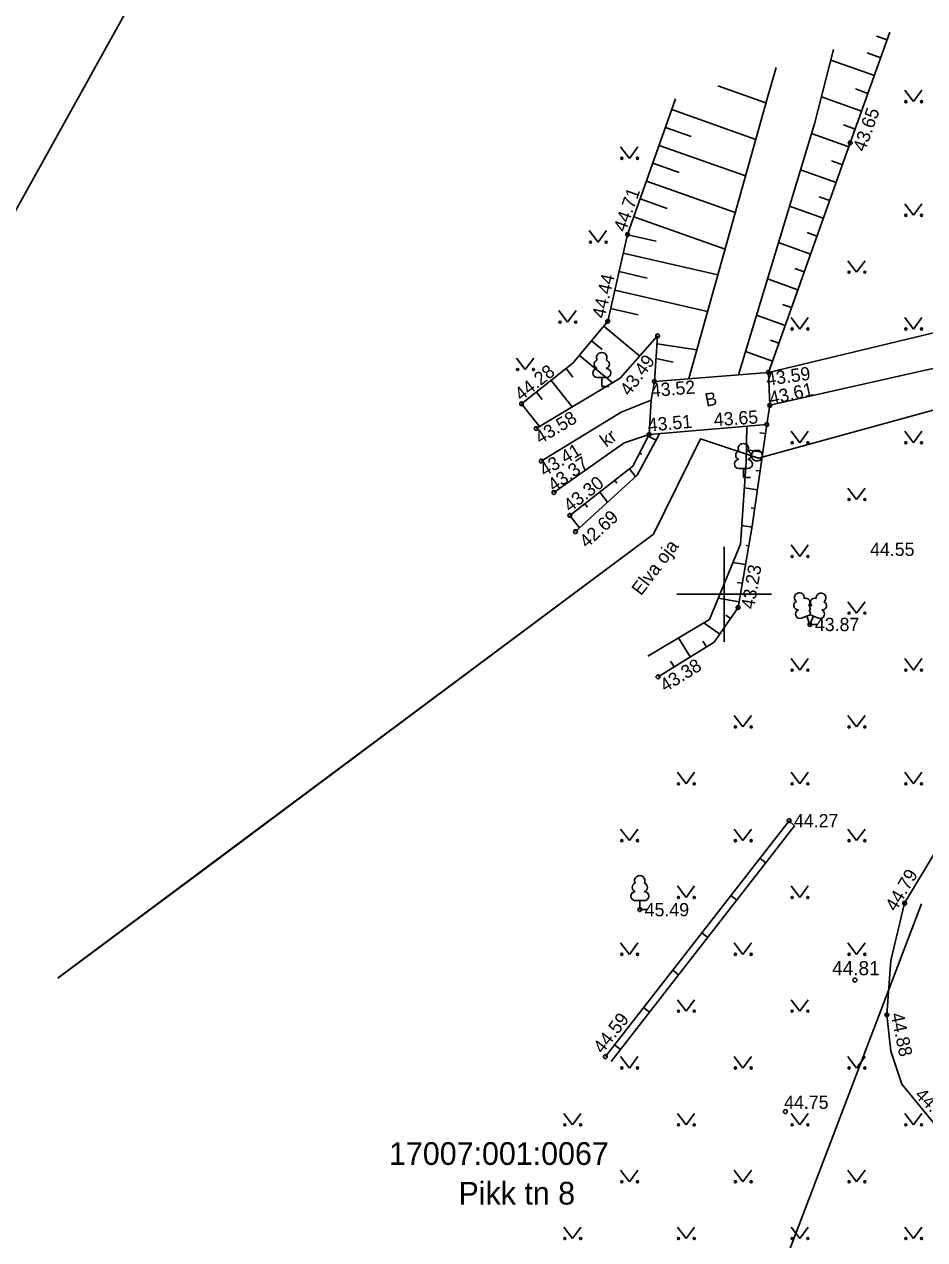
# Model space of a CAD drawing. Extents: x 641898 to 642187, y 6456130 to 6456463.
# Drawn here: x 642013.1 to 642060.6, y 6456365.9 to 6456430.1 of the extents above; entities that cross this region are included whole.
import ezdxf

# ---------------------------------------------------------------- set-up
doc = ezdxf.new("R2010")
doc.units = 0
for name, color, linetype in [('AED', 7, 'Continuous'), ('HALJASTUS', 7, 'Continuous'), ('KORGUS', 7, 'Continuous'), ('KTRASS', 7, 'Continuous'), ('PIIR', 7, 'Continuous'), ('PIIRIMLEITUD', 7, 'Continuous'), ('PUU', 7, 'Continuous'), ('RAJATIS', 7, 'Continuous'), ('RELJEEF', 7, 'Continuous'), ('TEE', 7, 'Continuous'), ('VEEKOGU', 7, 'Continuous'), ('VORK', 7, 'Continuous'), ('VORMISTUS', 7, 'Continuous')]:
    doc.layers.add(name, color=color, linetype=linetype)

msp = doc.modelspace()

# ---------------------------------------------------------------- linework, layer by layer
at = {"layer": 'AED'}
for p, q in [((642044.047, 6456375.352), (642053.72, 6456387.776)), ((642052.21, 6456385.836), (642051.895, 6456386.081)), ((642050.674, 6456383.864), (642050.359, 6456384.109)), ((642049.138, 6456381.891), (642048.823, 6456382.136)), ((642047.602, 6456379.919), (642047.288, 6456380.164)), ((642046.066, 6456377.946), (642045.752, 6456378.191)), ((642044.53, 6456375.973), (642044.216, 6456376.218))]:
    msp.add_line(p, q, dxfattribs=at)
msp.add_lwpolyline([(642043.735, 6456375.601), (642053.431, 6456388.054), (642053.72, 6456387.776)], dxfattribs=at)
at = {"layer": 'HALJASTUS'}
for p, q in [((642059.537, 6456426.607), (642060, 6456426)), ((642060, 6456426), (642060.446, 6456426.607)), ((642044.538, 6456423.615), (642045.002, 6456423.008)), ((642045.002, 6456423.008), (642045.447, 6456423.615)), ((642059.537, 6456420.607), (642060, 6456420)), ((642060, 6456420), (642060.446, 6456420.607)), ((642042.885, 6456419.192), (642043.349, 6456418.585)), ((642043.349, 6456418.585), (642043.794, 6456419.192)), ((642056.537, 6456417.607), (642057, 6456417)), ((642057, 6456417), (642057.446, 6456417.607)), ((642041.277, 6456414.97), (642041.74, 6456414.364)), ((642041.74, 6456414.364), (642042.186, 6456414.97)), ((642053.537, 6456414.607), (642054, 6456414)), ((642054, 6456414), (642054.446, 6456414.607)), ((642059.537, 6456414.607), (642060, 6456414)), ((642060, 6456414), (642060.446, 6456414.607)), ((642039.043, 6456412.469), (642039.507, 6456411.862)), ((642039.507, 6456411.862), (642039.952, 6456412.469)), ((642053.537, 6456408.607), (642054, 6456408)), ((642054, 6456408), (642054.446, 6456408.607)), ((642059.537, 6456408.607), (642060, 6456408)), ((642060, 6456408), (642060.446, 6456408.607)), ((642056.537, 6456405.607), (642057, 6456405)), ((642057, 6456405), (642057.446, 6456405.607)), ((642053.537, 6456402.607), (642054, 6456402)), ((642054, 6456402), (642054.446, 6456402.607)), ((642056.537, 6456399.607), (642057, 6456399)), ((642057, 6456399), (642057.446, 6456399.607)), ((642053.537, 6456396.607), (642054, 6456396)), ((642054, 6456396), (642054.446, 6456396.607)), ((642059.537, 6456396.607), (642060, 6456396)), ((642060, 6456396), (642060.446, 6456396.607)), ((642050.537, 6456393.607), (642051, 6456393)), ((642051, 6456393), (642051.446, 6456393.607)), ((642056.537, 6456393.607), (642057, 6456393)), ((642057, 6456393), (642057.446, 6456393.607)), ((642047.537, 6456390.607), (642048, 6456390)), ((642048, 6456390), (642048.446, 6456390.607)), ((642053.537, 6456390.607), (642054, 6456390)), ((642054, 6456390), (642054.446, 6456390.607)), ((642059.537, 6456390.607), (642060, 6456390)), ((642060, 6456390), (642060.446, 6456390.607)), ((642044.537, 6456387.607), (642045, 6456387)), ((642045, 6456387), (642045.446, 6456387.607)), ((642050.537, 6456387.607), (642051, 6456387)), ((642051, 6456387), (642051.446, 6456387.607)), ((642056.537, 6456387.607), (642057, 6456387)), ((642057, 6456387), (642057.446, 6456387.607)), ((642047.537, 6456384.607), (642048, 6456384)), ((642048, 6456384), (642048.446, 6456384.607)), ((642053.537, 6456384.607), (642054, 6456384)), ((642054, 6456384), (642054.446, 6456384.607)), ((642044.537, 6456381.607), (642045, 6456381)), ((642045, 6456381), (642045.446, 6456381.607)), ((642050.537, 6456381.607), (642051, 6456381)), ((642051, 6456381), (642051.446, 6456381.607)), ((642056.537, 6456381.607), (642057, 6456381)), ((642057, 6456381), (642057.446, 6456381.607)), ((642047.537, 6456378.607), (642048, 6456378)), ((642048, 6456378), (642048.446, 6456378.607)), ((642053.537, 6456378.607), (642054, 6456378)), ((642054, 6456378), (642054.446, 6456378.607)), ((642044.537, 6456375.607), (642045, 6456375)), ((642045, 6456375), (642045.446, 6456375.607)), ((642050.537, 6456375.607), (642051, 6456375)), ((642051, 6456375), (642051.446, 6456375.607)), ((642056.537, 6456375.607), (642057, 6456375)), ((642057, 6456375), (642057.446, 6456375.607)), ((642041.537, 6456372.607), (642042, 6456372)), ((642042, 6456372), (642042.446, 6456372.607)), ((642047.537, 6456372.607), (642048, 6456372)), ((642048, 6456372), (642048.446, 6456372.607)), ((642053.537, 6456372.607), (642054, 6456372)), ((642054, 6456372), (642054.446, 6456372.607)), ((642059.537, 6456372.607), (642060, 6456372)), ((642060, 6456372), (642060.446, 6456372.607)), ((642044.537, 6456369.607), (642045, 6456369)), ((642045, 6456369), (642045.446, 6456369.607)), ((642050.537, 6456369.607), (642051, 6456369)), ((642051, 6456369), (642051.446, 6456369.607)), ((642056.537, 6456369.607), (642057, 6456369)), ((642057, 6456369), (642057.446, 6456369.607)), ((642041.537, 6456366.607), (642042, 6456366)), ((642042, 6456366), (642042.446, 6456366.607)), ((642047.537, 6456366.607), (642048, 6456366)), ((642048, 6456366), (642048.446, 6456366.607)), ((642053.537, 6456366.607), (642054, 6456366)), ((642054, 6456366), (642054.446, 6456366.607)), ((642059.537, 6456366.607), (642060, 6456366)), ((642060, 6456366), (642060.446, 6456366.607))]:
    msp.add_line(p, q, dxfattribs=at)
for centre in [(642059.599, 6456426), (642060.428, 6456426), (642044.601, 6456423.008), (642045.429, 6456423.008), (642059.599, 6456420), (642060.428, 6456420), (642042.948, 6456418.585), (642043.776, 6456418.585), (642056.599, 6456417), (642057.428, 6456417), (642041.339, 6456414.364), (642042.168, 6456414.364), (642053.599, 6456414), (642054.428, 6456414), (642059.599, 6456414), (642060.428, 6456414), (642039.106, 6456411.862), (642039.935, 6456411.862), (642053.599, 6456408), (642054.428, 6456408), (642059.599, 6456408), (642060.428, 6456408), (642056.599, 6456405), (642057.428, 6456405), (642053.599, 6456402), (642054.428, 6456402), (642056.599, 6456399), (642057.428, 6456399), (642053.599, 6456396), (642054.428, 6456396), (642059.599, 6456396), (642060.428, 6456396), (642050.599, 6456393), (642051.428, 6456393), (642056.599, 6456393), (642057.428, 6456393), (642047.599, 6456390), (642048.428, 6456390), (642053.599, 6456390), (642054.428, 6456390), (642059.599, 6456390), (642060.428, 6456390), (642044.599, 6456387), (642045.428, 6456387), (642050.599, 6456387), (642051.428, 6456387), (642056.599, 6456387), (642057.428, 6456387), (642047.599, 6456384), (642048.428, 6456384), (642053.599, 6456384), (642054.428, 6456384), (642044.599, 6456381), (642045.428, 6456381), (642050.599, 6456381), (642051.428, 6456381), (642056.599, 6456381), (642057.428, 6456381), (642047.599, 6456378), (642048.428, 6456378), (642053.599, 6456378), (642054.428, 6456378), (642044.599, 6456375), (642045.428, 6456375), (642050.599, 6456375), (642051.428, 6456375), (642056.599, 6456375), (642057.428, 6456375), (642041.599, 6456372), (642042.428, 6456372), (642047.599, 6456372), (642048.428, 6456372), (642053.599, 6456372), (642054.428, 6456372), (642059.599, 6456372), (642060.428, 6456372), (642044.599, 6456369), (642045.428, 6456369), (642050.599, 6456369), (642051.428, 6456369), (642056.599, 6456369), (642057.428, 6456369), (642041.599, 6456366), (642042.428, 6456366), (642047.599, 6456366), (642048.428, 6456366), (642053.599, 6456366), (642054.428, 6456366), (642059.599, 6456366), (642060.428, 6456366)]:
    msp.add_circle(centre, 0.055, dxfattribs=at)
at = {"layer": 'KORGUS'}
for centre in [(642056.663, 6456423.824), (642044.906, 6456418.982), (642043.857, 6456414.408), (642046.494, 6456413.636), (642046.323, 6456411.238), (642052.338, 6456411.713), (642039.311, 6456410.049), (642052.42, 6456409.973), (642040.083, 6456408.747), (642052.259, 6456408.957), (642046.038, 6456408.426), (642040.351, 6456407.032), (642041.021, 6456405.373), (642041.859, 6456404.167), (642042.159, 6456403.306), (642050.739, 6456399.303), (642054.537, 6456398.409), (642046.515, 6456395.647), (642053.431, 6456388.054), (642059.534, 6456383.693), (642045.551, 6456383.358), (642056.911, 6456379.645), (642058.594, 6456377.814), (642043.735, 6456375.601), (642053.239, 6456372.699)]:
    msp.add_circle(centre, 0.1, dxfattribs=at)
at = {"layer": 'KTRASS'}
msp.add_line((642051.073, 6456359.168), (642060.422, 6456383.67), dxfattribs=at)
at = {"layer": 'PIIR'}
for points in [[(642064.743, 6456431.542), (642085.36, 6456416.4), (642051.81, 6456407.18), (642048.75, 6456408.2), (642046.27, 6456403.18), (642014.856, 6456379.783)], [(642014.833, 6456379.743), (642022.41, 6456385.37), (642046.27, 6456403.18), (642048.75, 6456408.2), (642051.82, 6456407.19), (642085.36, 6456416.4), (642109.3, 6456396.57), (642073.4, 6456346.82), (642063.74, 6456333.42), (642017.92, 6456331.38), (641993.48, 6456331.76), (641987.367, 6456331.835)]]:
    msp.add_lwpolyline(points, dxfattribs=at)
at = {"layer": 'PIIRIMLEITUD'}
msp.add_circle((642051.737, 6456407.319), 0.285, dxfattribs=at)
at = {"layer": 'PUU'}
for p, q in [((642043.783, 6456411.445), (642043.303, 6456411.445)), ((642043.543, 6456410.97), (642043.543, 6456411.445)), ((642043.923, 6456410.97), (642043.543, 6456410.97)), ((642051.259, 6456406.64), (642050.779, 6456406.64)), ((642051.019, 6456406.165), (642051.019, 6456406.64)), ((642051.399, 6456406.165), (642051.019, 6456406.165)), ((642054.097, 6456398.744), (642054.542, 6456398.919)), ((642054.537, 6456398.409), (642054.362, 6456398.849)), ((642054.537, 6456398.409), (642054.717, 6456398.849)), ((642054.542, 6456398.919), (642054.982, 6456398.739)), ((642054.917, 6456398.409), (642054.537, 6456398.409)), ((642045.791, 6456383.833), (642045.311, 6456383.833)), ((642045.551, 6456383.358), (642045.551, 6456383.833)), ((642045.931, 6456383.358), (642045.551, 6456383.358))]:
    msp.add_line(p, q, dxfattribs=at)
msp.add_lwpolyline([(642054.542, 6456399.414), (642054.522, 6456399.339), (642054.522, 6456399.319), (642054.532, 6456399.289), (642054.552, 6456399.254), (642054.557, 6456399.234), (642054.542, 6456399.199), (642054.517, 6456399.149), (642054.512, 6456399.124), (642054.517, 6456399.109), (642054.527, 6456399.079), (642054.562, 6456399.019), (642054.567, 6456398.999), (642054.562, 6456398.979), (642054.547, 6456398.944), (642054.542, 6456398.919)], dxfattribs=at)
for centre, radius, start, end in [((642043.543, 6456412.49), 0.277, 332.5799, 207.4201), ((642043.373, 6456412.143), 0.233, 109.02174, 253.14154), ((642043.713, 6456412.143), 0.233, 286.85082, 70.98591), ((642043.306, 6456411.682), 0.238, 90.0016, 269.3953), ((642043.78, 6456411.682), 0.238, 270.6047, 89.9984), ((642050.849, 6456407.338), 0.233, 109.02174, 253.14154), ((642051.019, 6456407.685), 0.277, 332.5799, 207.4201), ((642051.189, 6456407.338), 0.233, 286.85082, 70.98591), ((642050.782, 6456406.877), 0.238, 90.0016, 269.3953), ((642051.256, 6456406.877), 0.238, 270.6047, 89.9984), ((642053.98, 6456399.823), 0.256, 111.50269, 232.51731), ((642053.98, 6456399.823), 0.256, 350.48556, 111.50017), ((642054.315, 6456399.573), 0.224, 308.50412, 111.57247), ((642054.778, 6456399.568), 0.225, 67.7016, 230.51262), ((642055.116, 6456399.814), 0.256, 67.6168, 188.63142), ((642055.116, 6456399.814), 0.256, 306.59966, 67.61428), ((642053.906, 6456399.412), 0.224, 111.43041, 274.49868), ((642054.011, 6456398.967), 0.237, 111.50143, 291.50036), ((642054.541, 6456399.176), 0.237, 66.76552, 111.50149), ((642055.072, 6456398.959), 0.237, 247.61661, 67.61554), ((642055.183, 6456399.402), 0.224, 264.6183, 67.68657), ((642045.551, 6456384.878), 0.277, 332.5799, 207.4201), ((642045.381, 6456384.531), 0.233, 109.02174, 253.14154), ((642045.721, 6456384.531), 0.233, 286.85082, 70.98591), ((642045.314, 6456384.07), 0.238, 90.0016, 269.3953), ((642045.788, 6456384.07), 0.238, 270.6047, 89.9984)]:
    msp.add_arc(centre, radius, start, end, dxfattribs=at)
at = {"layer": 'RAJATIS'}
msp.add_lwpolyline([(642046.323, 6456411.238), (642052.338, 6456411.713), (642052.42, 6456409.973), (642052.259, 6456408.957), (642046.038, 6456408.426), (642046.149, 6456410.254), (642046.323, 6456411.238)], dxfattribs=at)
at = {"layer": 'RELJEEF'}
for p, q in [((642058.608, 6456429.259), (642058.056, 6456429.457)), ((642057.934, 6456427.376), (642055.639, 6456428.197)), ((642058.271, 6456428.317), (642057.557, 6456428.573)), ((642049.667, 6456426.84), (642052.214, 6456425.938)), ((642057.26, 6456425.493), (642055.139, 6456426.252)), ((642057.597, 6456426.434), (642056.935, 6456426.671)), ((642047.243, 6456425.577), (642051.674, 6456424.008)), ((642046.909, 6456424.635), (642048.257, 6456424.157)), ((642056.586, 6456423.61), (642054.616, 6456424.313)), ((642056.923, 6456424.551), (642056.313, 6456424.77)), ((642046.575, 6456423.692), (642051.133, 6456422.077)), ((642046.241, 6456422.75), (642047.627, 6456422.258)), ((642055.914, 6456421.726), (642054.036, 6456422.397)), ((642056.25, 6456422.668), (642055.673, 6456422.874)), ((642045.907, 6456421.807), (642050.592, 6456420.147)), ((642055.578, 6456420.784), (642055.028, 6456420.981)), ((642045.573, 6456420.864), (642046.998, 6456420.36)), ((642055.241, 6456419.843), (642053.456, 6456420.48)), ((642045.239, 6456419.922), (642050.051, 6456418.217)), ((642054.905, 6456418.901), (642054.383, 6456419.087)), ((642044.905, 6456418.979), (642046.416, 6456418.633)), ((642054.569, 6456417.959), (642052.876, 6456418.564)), ((642044.682, 6456418.004), (642049.671, 6456416.86)), ((642054.232, 6456417.017), (642053.738, 6456417.194)), ((642044.458, 6456417.03), (642045.941, 6456416.69)), ((642053.896, 6456416.076), (642052.296, 6456416.647)), ((642044.235, 6456416.055), (642049.131, 6456414.932)), ((642053.56, 6456415.134), (642053.094, 6456415.3)), ((642044.011, 6456415.08), (642045.466, 6456414.747)), ((642053.223, 6456414.192), (642051.716, 6456414.731)), ((642043.645, 6456414.151), (642045.552, 6456412.576)), ((642043.008, 6456413.38), (642043.572, 6456412.915)), ((642052.887, 6456413.25), (642052.449, 6456413.407)), ((642052.551, 6456412.309), (642051.136, 6456412.814)), ((642042.371, 6456412.61), (642044.116, 6456411.168)), ((642041.663, 6456411.911), (642042.02, 6456411.46)), ((642040.879, 6456411.29), (642041.988, 6456409.89)), ((642039.311, 6456410.049), (642040.258, 6456408.852)), ((642040.095, 6456410.67), (642040.403, 6456410.28)), ((642045.997, 6456408.345), (642046.411, 6456408.134)), ((642052.192, 6456408.487), (642051.892, 6456408.53)), ((642052.049, 6456407.497), (642051.181, 6456407.622)), ((642045.543, 6456407.454), (642045.659, 6456407.395)), ((642045.016, 6456406.623), (642045.328, 6456406.222)), ((642051.907, 6456406.508), (642051.679, 6456406.54)), ((642044.227, 6456406.009), (642044.336, 6456405.869)), ((642051.765, 6456405.518), (642051.075, 6456405.617)), ((642043.438, 6456405.395), (642043.851, 6456404.863)), ((642042.648, 6456404.781), (642042.788, 6456404.602)), ((642051.623, 6456404.528), (642051.437, 6456404.555)), ((642041.859, 6456404.167), (642042.375, 6456403.504)), ((642051.479, 6456403.538), (642050.934, 6456403.634)), ((642051.307, 6456402.553), (642051.172, 6456402.577)), ((642051.135, 6456401.568), (642050.469, 6456401.684)), ((642050.963, 6456400.583), (642050.698, 6456400.629)), ((642050.791, 6456399.598), (642049.692, 6456399.79)), ((642050.34, 6456398.727), (642050.087, 6456398.903)), ((642049.771, 6456397.905), (642048.927, 6456398.489)), ((642048.216, 6456396.699), (642047.599, 6456397.696)), ((642049.066, 6456397.226), (642048.884, 6456397.521)), ((642047.365, 6456396.173), (642047.178, 6456396.476))]:
    msp.add_line(p, q, dxfattribs=at)
for points in [[(642058.757, 6456429.675), (642056.663, 6456423.824), (642052.338, 6456411.713)], [(642047.445, 6456426.147), (642044.906, 6456418.982), (642043.857, 6456414.408)], [(642039.311, 6456410.049), (642042.041, 6456412.21), (642043.857, 6456414.408)], [(642040.083, 6456408.747), (642044.51, 6456411.404), (642046.494, 6456413.636)], [(642046.323, 6456411.238), (642046.494, 6456413.636)], [(642046.464, 6456413.21), (642048.56, 6456412.894)], [(642046.41, 6456412.453), (642047.314, 6456412.257)], [(642046.515, 6456395.647), (642049.477, 6456397.48), (642050.739, 6456399.303), (642051.489, 6456403.595), (642052.259, 6456408.957)], [(642041.859, 6456404.167), (642045.187, 6456406.756), (642046.038, 6456408.426)]]:
    msp.add_lwpolyline(points, dxfattribs=at)
at = {"layer": 'TEE'}
for points in [[(642052.338, 6456411.713), (642065.962, 6456414.972), (642075.767, 6456417.649)], [(642052.42, 6456409.973), (642066.114, 6456413.059), (642076.012, 6456415.452)], [(642046.149, 6456410.254), (642044.576, 6456409.618), (642040.351, 6456407.032)], [(642046.038, 6456408.426), (642044.722, 6456407.999), (642041.021, 6456405.373)], [(642077.005, 6456407.275), (642072.334, 6456404.888), (642065.854, 6456402.671), (642063.883, 6456401.36), (642062.435, 6456399.764), (642061.648, 6456397.958), (642061.211, 6456395.64), (642061.463, 6456393.829), (642062.003, 6456392.665), (642063.451, 6456390.231), (642059.534, 6456383.693), (642058.8, 6456380.68), (642058.594, 6456377.814), (642058.8, 6456375.889), (642059.38, 6456374.149), (642061.957, 6456371.014), (642064.916, 6456373.905), (642062.973, 6456377.249), (642062.417, 6456378.551), (642062.175, 6456380.255), (642062.586, 6456382.17), (642063.052, 6456383.371)]]:
    msp.add_lwpolyline(points, dxfattribs=at)
at = {"layer": 'VEEKOGU'}
for points in [[(642055.78, 6456428.747), (642054.774, 6456424.834), (642050.765, 6456411.589)], [(642052.748, 6456427.801), (642052.293, 6456426.218), (642048.136, 6456411.381)], [(642045.975, 6456396.727), (642049.232, 6456398.671), (642050.863, 6456402.643), (642051.173, 6456406.987), (642051.196, 6456408.866)], [(642042.159, 6456403.306), (642045.406, 6456406.294), (642046.597, 6456408.474)]]:
    msp.add_lwpolyline(points, dxfattribs=at)
at = {"layer": 'VORK'}
for p, q in [((642050, 6456402.5), (642050, 6456397.5)), ((642047.5, 6456400), (642052.5, 6456400))]:
    msp.add_line(p, q, dxfattribs=at)
at = {"layer": 'VORMISTUS'}
msp.add_lwpolyline([(642187.351, 6456379.655), (642048.995, 6456130.492), (641898.185, 6456214.234), (642036.542, 6456463.397), (642187.351, 6456379.655)], dxfattribs=at)

# ---------------------------------------------------------------- texts
at = {"layer": 'KORGUS'}
for s, rotation, p in [(' 43.65', 70.3075, (642057.347, 6456423.069)), (' 44.71', 70.49159, (642044.712, 6456418.837)), (' 44.44', 77.08317, (642043.646, 6456414.273)), (' 44.28', 38.36426, (642039.089, 6456410.015)), (' 43.49', 53.80426, (642044.85, 6456410.214)), (' 43.59', 7.91169, (642052.018, 6456410.97)), (' 43.52', 4.72997, (642045.906, 6456410.386)), (' 43.61', 12.6997, (642052.221, 6456409.936)), (' 43.58', 30.97137, (642040.065, 6456407.774)), (' 43.51', 4.87872, (642045.742, 6456408.566)), (' 43.65', 3.75669, (642049.222, 6456408.849)), (' 43.41', 31.46959, (642040.307, 6456406.054)), (' 43.37', 35.35715, (642040.799, 6456405.243)), (' 43.30', 37.88094, (642041.663, 6456404.146)), (' 42.69', 42.62132, (642042.566, 6456402.227)), (' 43.23', 80.088, (642051.537, 6456398.931)), (' 43.38', 31.75082, (642046.671, 6456394.684)), (' 44.79', 59.22915, (642058.928, 6456382.99)), (' 44.59', 52.09541, (642043.423, 6456375.513)), (' 44.88', 282.10437, (642058.733, 6456378.095)), (' 44.92', 315.40296, (642059.841, 6456373.711))]:
    msp.add_text(s, height=0.7, rotation=rotation, dxfattribs=at).set_placement(p)
for s, height, p in [(' 44.55', 0.7, (642057.45, 6456402.026)), (' 43.87', 0.7, (642054.537, 6456398.059)), (' 44.27', 0.7, (642053.431, 6456387.704)), (' 45.49', 0.7, (642045.551, 6456383.008)), ('44.81', 0.75, (642055.704, 6456379.895)), (' 44.75', 0.7, (642052.913, 6456372.845))]:
    msp.add_text(s, height=height, dxfattribs=at).set_placement(p)
at = {"layer": 'PIIR'}
for s, p in [('17007:001:0067', (642032.313, 6456369.887)), ('Pikk tn 8', (642035.981, 6456367.794))]:
    msp.add_text(s, height=1.2, dxfattribs=at).set_placement(p)
at = {"layer": 'TEE'}
for s, rotation, p in [('B', 11.18175, (642049.067, 6456409.895)), ('kr', 37.18471, (642043.781, 6456407.734))]:
    msp.add_text(s, height=0.7, rotation=rotation, dxfattribs=at).set_placement(p)
at = {"layer": 'VEEKOGU'}
msp.add_text('Elva oja', height=0.7, rotation=52.71358, dxfattribs=at).set_placement((642045.617, 6456399.89))

doc.saveas('drawing.dxf')
